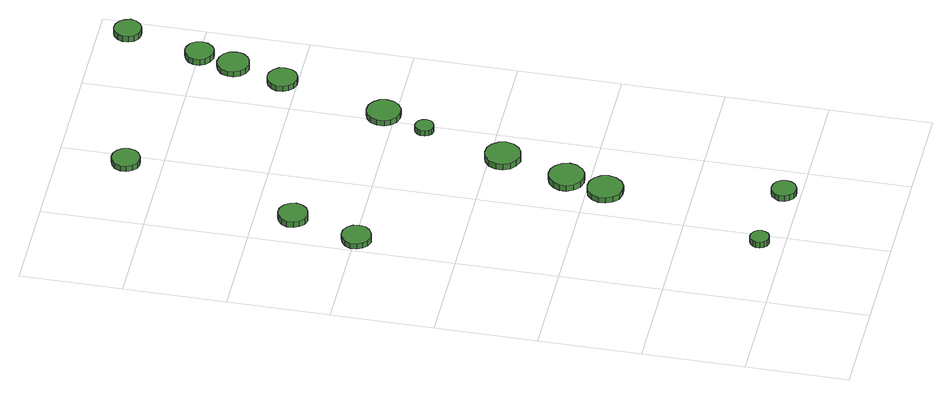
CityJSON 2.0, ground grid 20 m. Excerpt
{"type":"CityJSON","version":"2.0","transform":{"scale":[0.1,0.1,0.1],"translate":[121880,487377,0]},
"CityObjects":{
"tree1":{"type":"SolitaryVegetationObject","attributes":{"function":"something"},"geometry":[{"type":"MultiSurface","lod":"1","boundaries":[[[0,1,2,3,4,5,6,7,8,9,10,11,12,13,14]],[[15,16,17,18,19,20,21,22,23,24,25,26,27,28,29]],[[0,29,28,1]],[[1,28,27,2]],[[2,27,26,3]],[[3,26,25,4]],[[4,25,24,5]],[[5,24,23,6]],[[6,23,22,7]],[[7,22,21,8]],[[8,21,20,9]],[[9,20,19,10]],[[10,19,18,11]],[[11,18,17,12]],[[12,17,16,13]],[[13,16,15,14]],[[14,15,29,0]]]}]},
"tree2":{"type":"SolitaryVegetationObject","attributes":{"function":"something"},"geometry":[{"type":"MultiSurface","lod":"1","boundaries":[[[30,31,32,33,34,35,36,37,38,39,40,41,42,43,44]],[[45,46,47,48,49,50,51,52,53,54,55,56,57,58,59]],[[30,59,58,31]],[[31,58,57,32]],[[32,57,56,33]],[[33,56,55,34]],[[34,55,54,35]],[[35,54,53,36]],[[36,53,52,37]],[[37,52,51,38]],[[38,51,50,39]],[[39,50,49,40]],[[40,49,48,41]],[[41,48,47,42]],[[42,47,46,43]],[[43,46,45,44]],[[44,45,59,30]]]}]},
"tree3":{"type":"SolitaryVegetationObject","attributes":{"function":"something"},"geometry":[{"type":"MultiSurface","lod":"1","boundaries":[[[60,61,62,63,64,65,66,67,68,69,70,71,72,73,74]],[[75,76,77,78,79,80,81,82,83,84,85,86,87,88,89]],[[60,89,88,61]],[[61,88,87,62]],[[62,87,86,63]],[[63,86,85,64]],[[64,85,84,65]],[[65,84,83,66]],[[66,83,82,67]],[[67,82,81,68]],[[68,81,80,69]],[[69,80,79,70]],[[70,79,78,71]],[[71,78,77,72]],[[72,77,76,73]],[[73,76,75,74]],[[74,75,89,60]]]}]},
"tree4":{"type":"SolitaryVegetationObject","attributes":{"function":"something"},"geometry":[{"type":"MultiSurface","lod":"1","boundaries":[[[90,91,92,93,94,95,96,97,98,99,100,101,102,103,104]],[[105,106,107,108,109,110,111,112,113,114,115,116,117,118,119]],[[90,119,118,91]],[[91,118,117,92]],[[92,117,116,93]],[[93,116,115,94]],[[94,115,114,95]],[[95,114,113,96]],[[96,113,112,97]],[[97,112,111,98]],[[98,111,110,99]],[[99,110,109,100]],[[100,109,108,101]],[[101,108,107,102]],[[102,107,106,103]],[[103,106,105,104]],[[104,105,119,90]]]}]},
"tree5":{"type":"SolitaryVegetationObject","attributes":{"function":"something"},"geometry":[{"type":"MultiSurface","lod":"1","boundaries":[[[120,121,122,123,124,125,126,127,128,129,130,131,132,133,134]],[[135,136,137,138,139,140,141,142,143,144,145,146,147,148,149]],[[120,149,148,121]],[[121,148,147,122]],[[122,147,146,123]],[[123,146,145,124]],[[124,145,144,125]],[[125,144,143,126]],[[126,143,142,127]],[[127,142,141,128]],[[128,141,140,129]],[[129,140,139,130]],[[130,139,138,131]],[[131,138,137,132]],[[132,137,136,133]],[[133,136,135,134]],[[134,135,149,120]]]}]},
"tree6":{"type":"SolitaryVegetationObject","attributes":{"function":"something"},"geometry":[{"type":"MultiSurface","lod":"1","boundaries":[[[150,151,152,153,154,155,156,157,158,159,160,161,162,163,164]],[[165,166,167,168,169,170,171,172,173,174,175,176,177,178,179]],[[150,179,178,151]],[[151,178,177,152]],[[152,177,176,153]],[[153,176,175,154]],[[154,175,174,155]],[[155,174,173,156]],[[156,173,172,157]],[[157,172,171,158]],[[158,171,170,159]],[[159,170,169,160]],[[160,169,168,161]],[[161,168,167,162]],[[162,167,166,163]],[[163,166,165,164]],[[164,165,179,150]]]}]},
"tree7":{"type":"SolitaryVegetationObject","attributes":{"function":"something"},"geometry":[{"type":"MultiSurface","lod":"1","boundaries":[[[180,181,182,183,184,185,186,187,188,189,190,191,192,193,194]],[[195,196,197,198,199,200,201,202,203,204,205,206,207,208,209]],[[180,209,208,181]],[[181,208,207,182]],[[182,207,206,183]],[[183,206,205,184]],[[184,205,204,185]],[[185,204,203,186]],[[186,203,202,187]],[[187,202,201,188]],[[188,201,200,189]],[[189,200,199,190]],[[190,199,198,191]],[[191,198,197,192]],[[192,197,196,193]],[[193,196,195,194]],[[194,195,209,180]]]}]},
"tree8":{"type":"SolitaryVegetationObject","attributes":{"function":"something"},"geometry":[{"type":"MultiSurface","lod":"1","boundaries":[[[210,211,212,213,214,215,216,217,218,219,220,221,222,223,224]],[[225,226,227,228,229,230,231,232,233,234,235,236,237,238,239]],[[210,239,238,211]],[[211,238,237,212]],[[212,237,236,213]],[[213,236,235,214]],[[214,235,234,215]],[[215,234,233,216]],[[216,233,232,217]],[[217,232,231,218]],[[218,231,230,219]],[[219,230,229,220]],[[220,229,228,221]],[[221,228,227,222]],[[222,227,226,223]],[[223,226,225,224]],[[224,225,239,210]]]}]},
"tree9":{"type":"SolitaryVegetationObject","attributes":{"function":"something"},"geometry":[{"type":"MultiSurface","lod":"1","boundaries":[[[240,241,242,243,244,245,246,247,248,249,250,251,252,253,254]],[[255,256,257,258,259,260,261,262,263,264,265,266,267,268,269]],[[240,269,268,241]],[[241,268,267,242]],[[242,267,266,243]],[[243,266,265,244]],[[244,265,264,245]],[[245,264,263,246]],[[246,263,262,247]],[[247,262,261,248]],[[248,261,260,249]],[[249,260,259,250]],[[250,259,258,251]],[[251,258,257,252]],[[252,257,256,253]],[[253,256,255,254]],[[254,255,269,240]]]}]},
"tree10":{"type":"SolitaryVegetationObject","attributes":{"function":"something"},"geometry":[{"type":"MultiSurface","lod":"1","boundaries":[[[270,271,272,273,274,275,276,277,278,279,280,281,282,283,284]],[[285,286,287,288,289,290,291,292,293,294,295,296,297,298,299]],[[270,299,298,271]],[[271,298,297,272]],[[272,297,296,273]],[[273,296,295,274]],[[274,295,294,275]],[[275,294,293,276]],[[276,293,292,277]],[[277,292,291,278]],[[278,291,290,279]],[[279,290,289,280]],[[280,289,288,281]],[[281,288,287,282]],[[282,287,286,283]],[[283,286,285,284]],[[284,285,299,270]]]}]},
"tree11":{"type":"SolitaryVegetationObject","attributes":{"function":"something"},"geometry":[{"type":"MultiSurface","lod":"1","boundaries":[[[300,301,302,303,304,305,306,307,308,309,310,311,312,313,314]],[[315,316,317,318,319,320,321,322,323,324,325,326,327,328,329]],[[300,329,328,301]],[[301,328,327,302]],[[302,327,326,303]],[[303,326,325,304]],[[304,325,324,305]],[[305,324,323,306]],[[306,323,322,307]],[[307,322,321,308]],[[308,321,320,309]],[[309,320,319,310]],[[310,319,318,311]],[[311,318,317,312]],[[312,317,316,313]],[[313,316,315,314]],[[314,315,329,300]]]}]},
"tree12":{"type":"SolitaryVegetationObject","attributes":{"function":"something"},"geometry":[{"type":"MultiSurface","lod":"1","boundaries":[[[330,331,332,333,334,335,336,337,338,339,340,341,342,343,344]],[[345,346,347,348,349,350,351,352,353,354,355,356,357,358,359]],[[330,359,358,331]],[[331,358,357,332]],[[332,357,356,333]],[[333,356,355,334]],[[334,355,354,335]],[[335,354,353,336]],[[336,353,352,337]],[[337,352,351,338]],[[338,351,350,339]],[[339,350,349,340]],[[340,349,348,341]],[[341,348,347,342]],[[342,347,346,343]],[[343,346,345,344]],[[344,345,359,330]]]}]},
"tree13":{"type":"SolitaryVegetationObject","attributes":{"function":"something"},"geometry":[{"type":"MultiSurface","lod":"1","boundaries":[[[360,361,362,363,364,365,366,367,368,369,370,371,372,373,374]],[[375,376,377,378,379,380,381,382,383,384,385,386,387,388,389]],[[360,389,388,361]],[[361,388,387,362]],[[362,387,386,363]],[[363,386,385,364]],[[364,385,384,365]],[[365,384,383,366]],[[366,383,382,367]],[[367,382,381,368]],[[368,381,380,369]],[[369,380,379,370]],[[370,379,378,371]],[[371,378,377,372]],[[372,377,376,373]],[[373,376,375,374]],[[374,375,389,360]]]}]},
"tree14":{"type":"SolitaryVegetationObject","attributes":{"function":"something"},"geometry":[{"type":"MultiSurface","lod":"1","boundaries":[[[390,391,392,393,394,395,396,397,398,399,400,401,402,403,404]],[[405,406,407,408,409,410,411,412,413,414,415,416,417,418,419]],[[390,419,418,391]],[[391,418,417,392]],[[392,417,416,393]],[[393,416,415,394]],[[394,415,414,395]],[[395,414,413,396]],[[396,413,412,397]],[[397,412,411,398]],[[398,411,410,399]],[[399,410,409,400]],[[400,409,408,401]],[[401,408,407,402]],[[402,407,406,403]],[[403,406,405,404]],[[404,405,419,390]]]}]}
},
"vertices":[
[191,47,22],[189,55,22],[185,61,22],[178,65,22],[171,66,22],[163,64,22],[157,58,22],[154,51,22],[154,44,22],[157,37,22],[163,31,22],[171,29,22],[178,30,22],[185,34,22],[189,40,22],[189,40,9],[185,34,9],[178,30,9],[171,29,9],[163,31,9],[157,37,9],[154,44,9],[154,51,9],[157,58,9],[163,64,9],[171,66,9],[178,65,9],[185,61,9],[189,55,9],[191,47,9],
[64,797,15],[62,809,15],[55,819,15],[44,825,15],[32,826,15],[21,822,15],[12,814,15],[7,803,15],[7,791,15],[12,780,15],[21,772,15],[32,768,15],[44,770,15],[55,776,15],[62,785,15],[62,785,3],[55,776,3],[44,770,3],[32,768,3],[21,772,3],[12,780,3],[7,791,3],[7,803,3],[12,814,3],[21,822,3],[32,826,3],[44,825,3],[55,819,3],[62,809,3],[64,797,3],
[351,32,21],[349,42,21],[343,50,21],[334,55,21],[324,56,21],[315,53,21],[308,46,21],[303,37,21],[303,27,21],[308,18,21],[315,11,21],[324,8,21],[334,9,21],[343,14,21],[349,22,21],[349,22,8],[343,14,8],[334,9,8],[324,8,8],[315,11,8],[308,18,8],[303,27,8],[303,37,8],[308,46,8],[315,53,8],[324,56,8],[334,55,8],[343,50,8],[349,42,8],[351,32,8],
[103,927,18],[100,939,18],[93,949,18],[82,955,18],[70,956,18],[59,952,18],[50,944,18],[45,933,18],[45,921,18],[50,910,18],[59,902,18],[70,898,18],[82,900,18],[93,906,18],[100,915,18],[100,915,5],[93,906,5],[82,900,5],[70,898,5],[59,902,5],[50,910,5],[45,921,5],[45,933,5],[50,944,5],[59,952,5],[70,956,5],[82,955,5],[93,949,5],[100,939,5],[103,927,5],
[300,364,20],[297,378,20],[288,390,20],[276,397,20],[262,398,20],[248,394,20],[237,384,20],[231,371,20],[231,357,20],[237,344,20],[248,334,20],[262,330,20],[276,331,20],[288,338,20],[297,350,20],[297,350,8],[288,338,8],[276,331,8],[262,330,8],[248,334,8],[237,344,8],[231,357,8],[231,371,8],[237,384,8],[248,394,8],[262,398,8],[276,397,8],[288,390,8],[297,378,8],[300,364,8],
[325,444,18],[322,458,18],[313,470,18],[301,477,18],[287,478,18],[273,474,18],[262,464,18],[256,451,18],[256,437,18],[262,424,18],[273,414,18],[287,409,18],[301,411,18],[313,418,18],[322,430,18],[322,430,5],[313,418,5],[301,411,5],[287,409,5],[273,414,5],[262,424,5],[256,437,5],[256,451,5],[262,464,5],[273,474,5],[287,478,5],[301,477,5],[313,470,5],[322,458,5],[325,444,5],
[366,575,17],[363,589,17],[354,601,17],[342,608,17],[328,609,17],[314,605,17],[303,595,17],[297,582,17],[297,568,17],[303,555,17],[314,545,17],[328,540,17],[342,542,17],[354,549,17],[363,561,17],[363,561,4],[354,549,4],[342,542,4],[328,540,4],[314,545,4],[303,555,4],[297,568,4],[297,582,4],[303,595,4],[314,605,4],[328,609,4],[342,608,4],[354,601,4],[363,589,4],[366,575,4],
[205,1270,17],[203,1282,17],[196,1291,17],[186,1297,17],[174,1298,17],[163,1294,17],[155,1287,17],[150,1276,17],[150,1264,17],[155,1254,17],[163,1246,17],[174,1243,17],[186,1244,17],[196,1250,17],[203,1259,17],[203,1259,5],[196,1250,5],[186,1244,5],[174,1243,5],[163,1246,5],[155,1254,5],[150,1264,5],[150,1276,5],[155,1287,5],[163,1294,5],[174,1298,5],[186,1297,5],[196,1291,5],[203,1282,5],[205,1270,5],
[404,737,17],[402,744,17],[398,750,17],[391,754,17],[384,755,17],[376,753,17],[371,748,17],[368,741,17],[368,733,17],[371,726,17],[376,721,17],[384,719,17],[391,720,17],[398,724,17],[402,730,17],[402,730,5],[398,724,5],[391,720,5],[384,719,5],[376,721,5],[371,726,5],[368,733,5],[368,741,5],[371,748,5],[376,753,5],[384,755,5],[391,754,5],[398,750,5],[402,744,5],[404,737,5],
[443,820,21],[440,834,21],[432,845,21],[420,852,21],[406,853,21],[393,849,21],[383,840,21],[378,827,21],[378,813,21],[383,801,21],[393,792,21],[406,788,21],[420,789,21],[432,796,21],[440,807,21],[440,807,9],[432,796,9],[420,789,9],[406,788,9],[393,792,9],[383,801,9],[378,813,9],[378,827,9],[383,840,9],[393,849,9],[406,853,9],[420,852,9],[432,845,9],[440,834,9],[443,820,9],
[500,1028,21],[498,1040,21],[491,1049,21],[480,1056,21],[468,1057,21],[457,1053,21],[448,1045,21],[443,1034,21],[443,1022,21],[448,1011,21],[457,1003,21],[468,999,21],[480,1000,21],[491,1006,21],[498,1016,21],[498,1016,9],[491,1006,9],[480,1000,9],[468,999,9],[457,1003,9],[448,1011,9],[443,1022,9],[443,1034,9],[448,1045,9],[457,1053,9],[468,1057,9],[480,1056,9],[491,1049,9],[498,1040,9],[500,1028,9],
[534,1129,17],[532,1142,17],[524,1152,17],[513,1158,17],[500,1160,17],[488,1156,17],[478,1147,17],[473,1135,17],[473,1123,17],[478,1111,17],[488,1102,17],[500,1098,17],[513,1100,17],[524,1106,17],[532,1116,17],[532,1116,5],[524,1106,5],[513,1100,5],[500,1098,5],[488,1102,5],[478,1111,5],[473,1123,5],[473,1135,5],[478,1147,5],[488,1156,5],[500,1160,5],[513,1158,5],[524,1152,5],[532,1142,5],[534,1129,5],
[553,1199,16],[551,1210,16],[544,1220,16],[534,1225,16],[523,1227,16],[512,1223,16],[503,1215,16],[498,1205,16],[498,1193,16],[503,1183,16],[512,1175,16],[523,1171,16],[534,1172,16],[544,1178,16],[551,1188,16],[551,1188,3],[544,1178,3],[534,1172,3],[523,1171,3],[512,1175,3],[503,1183,3],[498,1193,3],[498,1205,3],[503,1215,3],[512,1223,3],[523,1227,3],[534,1225,3],[544,1220,3],[551,1210,3],[553,1199,3],
[595,1346,15],[592,1356,15],[586,1365,15],[576,1371,15],[565,1372,15],[555,1369,15],[546,1361,15],[542,1351,15],[542,1340,15],[546,1330,15],[555,1322,15],[565,1319,15],[576,1320,15],[586,1326,15],[592,1335,15],[592,1335,2],[586,1326,2],[576,1320,2],[565,1319,2],[555,1322,2],[546,1330,2],[542,1340,2],[542,1351,2],[546,1361,2],[555,1369,2],[565,1372,2],[576,1371,2],[586,1365,2],[592,1356,2],[595,1346,2]
]}
